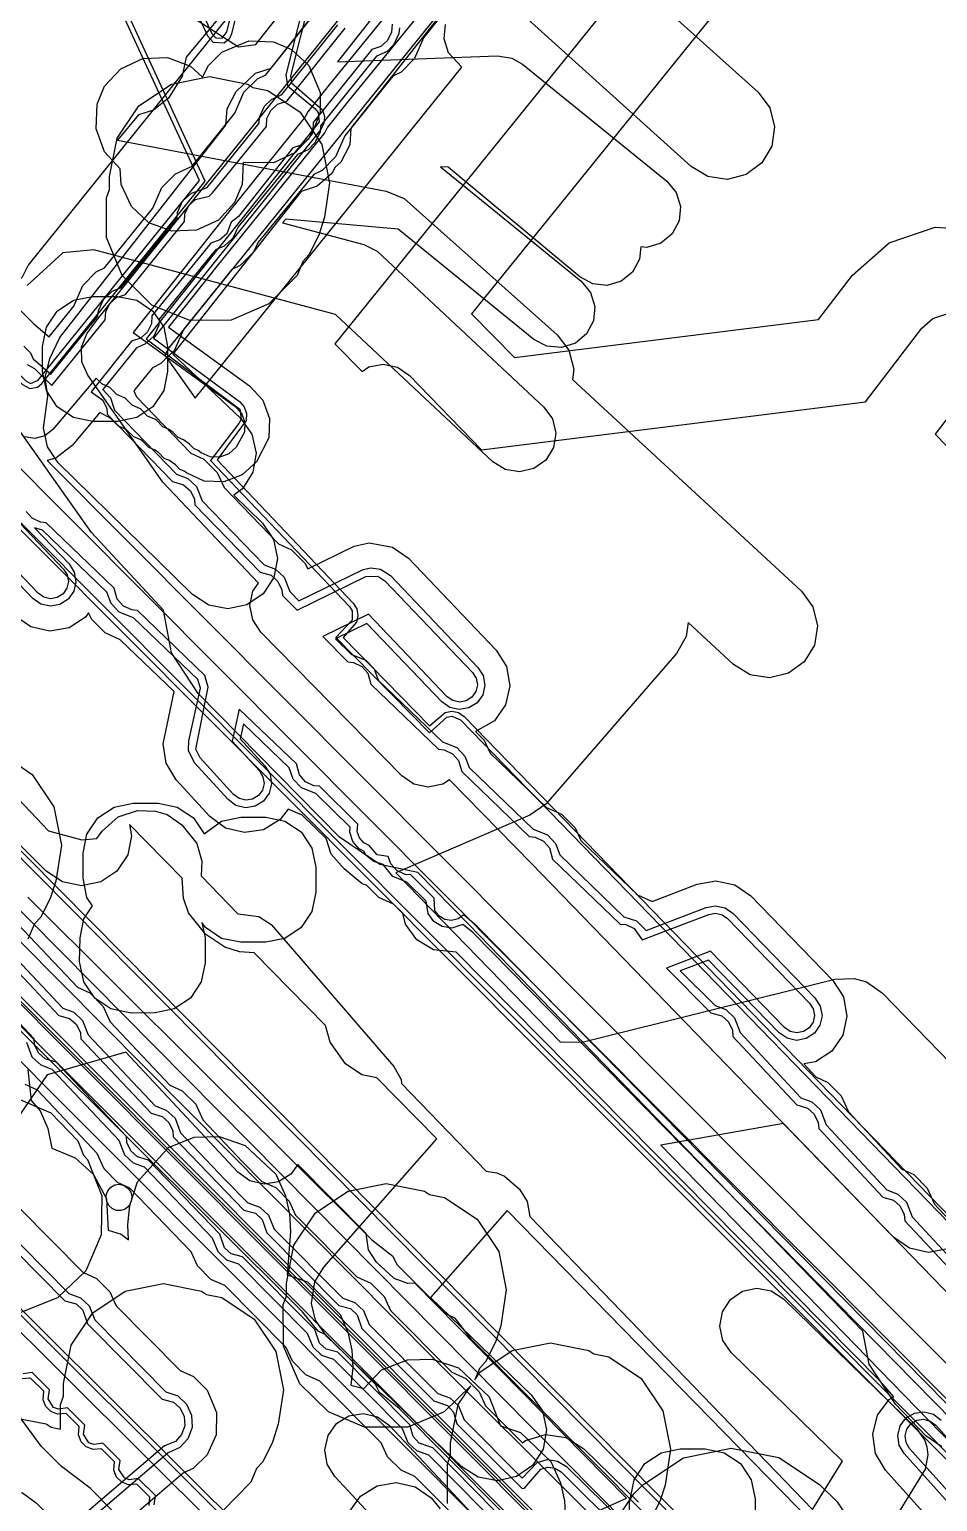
# Model space of a CAD drawing. Header units: metres. Extents: x -2677 to -840, y 169 to 1487.
# Drawn here: x -1893.8 to -1857.4, y 1337.7 to 1396.6 of the extents above; entities that cross this region are included whole.
import ezdxf

# ---------------------------------------------------------------- set-up
doc = ezdxf.new("R2010")
doc.units = ezdxf.units.M
for name, color, linetype in [('AI_GREENING_ALLOWED_ZONE', 4, 'Continuous'), ('AI_GREENING_EXCLUSIONS', 1, 'Continuous'), ('AI_GREENING_LAWN', 82, 'Continuous')]:
    doc.layers.add(name, color=color, linetype=linetype)

msp = doc.modelspace()

# ---------------------------------------------------------------- linework, layer by layer
at = {"layer": 'AI_GREENING_ALLOWED_ZONE'}
msp.add_lwpolyline([(-1890.689, 1349.743), (-1890.699, 1349.928), (-1890.64, 1350.104), (-1890.521, 1350.247), (-1890.359, 1350.336), (-1890.175, 1350.36), (-1889.994, 1350.315), (-1889.965, 1350.302), (-1889.817, 1350.198), (-1889.716, 1350.047), (-1889.675, 1349.871), (-1889.699, 1349.692), (-1889.714, 1349.646), (-1889.802, 1349.485), (-1889.943, 1349.367), (-1890.117, 1349.308), (-1890.3, 1349.315), (-1890.469, 1349.388), (-1890.599, 1349.517), (-1890.675, 1349.684), (-1890.689, 1349.743)], close=True, dxfattribs=at)
at = {"layer": 'AI_GREENING_EXCLUSIONS'}
for points in [[(-1865.885, 1464.717), (-1883.518, 1394.743), (-1883.449, 1394.305), (-1882.349, 1393.391), (-1882.223, 1393.242), (-1882.18, 1392.861), (-1889.099, 1384.178), (-1885.348, 1381.363), (-1885.297, 1380.974), (-1885.388, 1380.796), (-1886.526, 1379.321), (-1880.964, 1373.469), (-1880.861, 1373.307), (-1880.865, 1372.931), (-1881.506, 1372.234), (-1877.762, 1368.424), (-1877.066, 1369.053), (-1876.874, 1369.089), (-1876.522, 1368.939), (-1823.128, 1313.967)], [(-1865.691, 1464.668), (-1883.32, 1394.708), (-1883.283, 1394.42), (-1882.047, 1393.338), (-1881.965, 1393.077), (-1881.988, 1392.805), (-1882.115, 1392.562), (-1888.812, 1384.215), (-1885.363, 1381.672), (-1885.176, 1381.464), (-1885.085, 1381.2), (-1885.105, 1380.921), (-1886.264, 1379.336), (-1880.819, 1373.607), (-1880.675, 1373.38), (-1880.626, 1373.117), (-1880.68, 1372.854), (-1881.225, 1372.233), (-1877.759, 1368.707), (-1877.141, 1369.238), (-1876.872, 1369.289), (-1876.605, 1369.233), (-1876.379, 1369.079), (-1823.148, 1314.273)], [(-1899.018, 1423.138), (-1886.644, 1396.305), (-1886.644, 1396.305), (-1886.42, 1396.051), (-1885.979, 1396.026), (-1885.755, 1396.217), (-1885.679, 1396.395), (-1870.133, 1458.03)], [(-1898.837, 1423.222), (-1886.469, 1396.403), (-1886.319, 1396.227), (-1886.058, 1396.212), (-1885.869, 1396.459), (-1870.331, 1458.065)], [(-1892.952, 1434.435), (-1902.21, 1422.779), (-1902.508, 1422.527), (-1902.974, 1422.415), (-1903.113, 1422.136), (-1908.742, 1414.886), (-1909.306, 1414.307), (-1909.727, 1414.165), (-1909.804, 1413.702), (-1909.98, 1413.353), (-1917.377, 1403.961), (-1916.976, 1402.921), (-1916.477, 1401.921), (-1915.888, 1400.969), (-1915.211, 1400.076), (-1915.068, 1399.98), (-1911.657, 1396.556), (-1909.712, 1394.629), (-1827.238, 1311.821)], [(-1857.26, 1339.859), (-1857.897, 1340.299), (-1859.117, 1341.559), (-1860.163, 1343.166), (-1860.417, 1344.48), (-1876.19, 1360.751), (-1878.233, 1362.835), (-1879.752, 1363.151), (-1881.363, 1364.248), (-1887.015, 1369.998), (-1887.015, 1369.998), (-1888.084, 1371.627), (-1888.408, 1373.323), (-1891.296, 1376.44), (-1894.301, 1380.708), (-1895.092, 1382.492), (-1895.139, 1384.442), (-1894.437, 1386.262), (-1894.054, 1386.665), (-1893.82, 1387.112), (-1865.06, 1422.835)], [(-1912.744, 1401.062), (-1894.051, 1382.355), (-1893.758, 1382.2), (-1893.454, 1382.248), (-1893.275, 1382.397), (-1886.738, 1390.491), (-1901.031, 1421.418)], [(-1912.594, 1401.195), (-1893.917, 1382.504), (-1893.726, 1382.399), (-1893.424, 1382.531), (-1886.972, 1390.52), (-1901.212, 1421.334)], [(-1859.903, 1421.142), (-1881.783, 1394.339), (-1882.636, 1393.262), (-1882.736, 1393.059), (-1885.912, 1389.123), (-1889.625, 1384.432), (-1885.554, 1381.493), (-1885.288, 1381.207), (-1885.152, 1380.841), (-1885.166, 1380.451), (-1885.504, 1379.853), (-1885.789, 1379.588), (-1886.155, 1379.451), (-1886.545, 1379.466), (-1886.9, 1379.628), (-1887.027, 1379.719), (-1887.193, 1379.791), (-1887.365, 1379.964), (-1887.605, 1380.137), (-1887.819, 1380.231), (-1888.024, 1380.439), (-1888.177, 1380.55), (-1888.433, 1380.662), (-1888.676, 1380.91), (-1888.75, 1380.963), (-1889.046, 1381.093), (-1889.326, 1381.378), (-1889.66, 1381.525), (-1889.939, 1381.809), (-1890.273, 1381.956), (-1890.553, 1382.241), (-1890.874, 1382.379), (-1891.108, 1382.608), (-1892.835, 1380.556), (-1893.158, 1380.303), (-1893.557, 1380.201), (-1893.962, 1380.268)], [(-1859.128, 1420.509), (-1881.007, 1393.708), (-1881.844, 1392.655), (-1881.956, 1392.434), (-1886.31, 1387.035), (-1888.211, 1384.644), (-1884.968, 1382.304), (-1884.437, 1381.732), (-1884.165, 1381.001), (-1884.193, 1380.221), (-1884.693, 1379.268), (-1885.264, 1378.737), (-1885.996, 1378.464), (-1886.776, 1378.492), (-1887.485, 1378.817), (-1887.588, 1378.891), (-1887.752, 1378.962), (-1887.933, 1379.14), (-1888.174, 1379.314), (-1888.378, 1379.402), (-1888.594, 1379.617), (-1888.748, 1379.729), (-1888.992, 1379.833), (-1889.249, 1380.09), (-1889.321, 1380.142), (-1889.593, 1380.256), (-1889.9, 1380.559), (-1890.206, 1380.687), (-1890.514, 1380.99), (-1890.951, 1381.242), (-1892.07, 1379.912), (-1892.717, 1379.406), (-1893.07, 1379.315), (-1826.749, 1312.746)], [(-1856.802, 1345.779), (-1873.684, 1363.195), (-1876.965, 1366.54), (-1877.236, 1366.362), (-1877.811, 1366.253), (-1878.384, 1366.373), (-1878.867, 1366.702), (-1884.52, 1372.452), (-1884.84, 1372.941), (-1884.95, 1373.515), (-1884.832, 1374.087), (-1884.613, 1374.411), (-1888.435, 1378.455), (-1891.44, 1382.723), (-1891.677, 1383.258), (-1891.691, 1383.843), (-1891.48, 1384.389), (-1891.093, 1384.918), (-1862.334, 1420.641)], [(-1859.997, 1418.759), (-1888.19, 1383.819), (-1888.361, 1383.527), (-1887.143, 1381.804), (-1876.469, 1395.048), (-1877.001, 1395.624), (-1877.176, 1396.18), (-1877.125, 1396.762)], [(-1853.229, 1412.662), (-1858.638, 1412.338), (-1881.555, 1383.981), (-1880.464, 1382.882), (-1880.19, 1383.061), (-1879.615, 1383.17), (-1879.042, 1383.05), (-1878.558, 1382.72), (-1875.683, 1379.748), (-1860.314, 1381.667), (-1858.055, 1384.61), (-1857.615, 1384.997), (-1857.062, 1385.187)], [(-1856.886, 1408.937), (-1876.082, 1385.186), (-1874.362, 1383.44), (-1862.196, 1384.96), (-1860.836, 1386.734), (-1859.373, 1388.024), (-1857.527, 1388.655), (-1855.58, 1388.533)], [(-1874.036, 1401.299), (-1880.907, 1392.604), (-1880.958, 1391.947), (-1881.312, 1391.251), (-1881.544, 1391.052), (-1881.673, 1390.797), (-1882.265, 1390.288), (-1882.902, 1390.079), (-1888.041, 1383.575), (-1885.329, 1381.009), (-1884.877, 1380.373), (-1884.704, 1379.612), (-1884.834, 1378.843), (-1885.25, 1378.182), (-1885.6, 1377.933), (-1884.451, 1376.805), (-1884.012, 1376.16), (-1883.853, 1375.396), (-1883.998, 1374.629), (-1884.426, 1373.977), (-1885.071, 1373.537), (-1885.834, 1373.378), (-1886.601, 1373.523), (-1887.254, 1373.951), (-1892.619, 1379.22), (-1893.058, 1379.864), (-1893.217, 1380.628), (-1893.032, 1381.89), (-1893.142, 1382.634), (-1892.952, 1383.391), (-1892.553, 1384.235), (-1885.908, 1392.726), (-1885.908, 1392.726), (-1885.856, 1393.379), (-1885.501, 1394.074), (-1884.724, 1394.813), (-1884.1, 1395.015), (-1877.175, 1403.779)], [(-1892.078, 1401.425), (-1896.895, 1394.003), (-1896.878, 1393.412), (-1897.156, 1392.682), (-1897.692, 1392.115), (-1897.852, 1392.043), (-1898.999, 1390.216), (-1893.597, 1384.789), (-1892.99, 1384.267), (-1892.003, 1385.488), (-1891.641, 1386.32), (-1891.101, 1386.86), (-1890.765, 1387.021), (-1888.834, 1389.411), (-1888.472, 1390.243), (-1887.932, 1390.783), (-1887.262, 1391.084), (-1885.553, 1393.212), (-1885.19, 1394.05), (-1884.65, 1394.59), (-1884.319, 1394.749), (-1882.396, 1397.144)], [(-1827.457, 1309.624), (-1916.327, 1398.827)], [(-1827.315, 1309.765), (-1916.185, 1398.968)], [(-1890.443, 1399.124), (-1885.405, 1395.863), (-1884.709, 1395.952), (-1882.462, 1398.825)], [(-1876.08, 1398.654), (-1878, 1396.23), (-1878.363, 1395.392), (-1878.903, 1394.852), (-1879.234, 1394.693), (-1881.157, 1392.298), (-1881.52, 1391.46), (-1882.06, 1390.92), (-1882.391, 1390.761), (-1884.618, 1388.044), (-1884.802, 1387.653), (-1885.342, 1387.113), (-1885.678, 1386.952), (-1887.609, 1384.562), (-1887.971, 1383.73), (-1888.511, 1383.19), (-1888.847, 1383.029), (-1889.593, 1382.106), (-1889.492, 1381.865), (-1887.311, 1379.608), (-1886.796, 1379.373), (-1886.256, 1378.832), (-1885.987, 1378.239), (-1883.806, 1375.982), (-1883.291, 1375.747), (-1882.751, 1375.206), (-1882.637, 1374.983), (-1880.775, 1375.886), (-1880.177, 1376.017), (-1879.244, 1375.85), (-1878.606, 1375.402), (-1875.102, 1371.732), (-1874.683, 1371.073), (-1874.549, 1370.304), (-1874.719, 1369.543), (-1875.167, 1368.904), (-1875.921, 1368.469), (-1875.574, 1368.122), (-1875.34, 1367.613), (-1873.079, 1365.437), (-1872.48, 1365.166), (-1871.94, 1364.626), (-1871.706, 1364.116), (-1869.445, 1361.941), (-1868.856, 1361.677), (-1867.05, 1362.369), (-1866.303, 1362.502), (-1865.54, 1362.338), (-1864.898, 1361.894), (-1861.619, 1358.511), (-1861.196, 1357.856), (-1861.056, 1357.088), (-1861.22, 1356.325), (-1861.663, 1355.683), (-1862.319, 1355.26), (-1862.786, 1355.174), (-1862.301, 1354.654), (-1861.824, 1354.434), (-1861.284, 1353.894), (-1860.997, 1353.256), (-1858.861, 1350.966), (-1858.385, 1350.746), (-1857.845, 1350.206), (-1857.557, 1349.568), (-1855.421, 1347.278)], [(-1869.638, 1398.574), (-1864.613, 1394.046), (-1864.146, 1393.421), (-1863.954, 1392.664), (-1864.066, 1391.892), (-1864.466, 1391.221), (-1865.091, 1390.755), (-1865.847, 1390.563), (-1866.62, 1390.675), (-1867.29, 1391.074), (-1874.645, 1397.701)], [(-1885.325, 1398.083), (-1887.504, 1395.45), (-1887.661, 1394.692), (-1888.207, 1393.817), (-1888.812, 1393.324), (-1889.412, 1393.145), (-1890.248, 1392.136), (-1879.498, 1390.094), (-1878.775, 1389.801), (-1872.652, 1384.348), (-1872.183, 1383.724), (-1871.989, 1382.968), (-1872.047, 1382.561), (-1862.877, 1374.088), (-1862.418, 1373.457), (-1862.236, 1372.698), (-1862.358, 1371.927), (-1862.765, 1371.262), (-1863.396, 1370.803), (-1864.155, 1370.621), (-1864.926, 1370.743), (-1865.591, 1371.15), (-1867.417, 1372.837), (-1867.488, 1372.276), (-1867.874, 1371.598), (-1873.105, 1365.573), (-1873.747, 1365.13), (-1879.108, 1362.822), (-1872.528, 1356.059), (-1871.659, 1356.043), (-1861.547, 1358.561), (-1860.768, 1358.598), (-1860.27, 1358.456), (-1859.628, 1358.012), (-1854.179, 1352.39)], [(-1880.113, 1396.958), (-1881.439, 1395.264), (-1875.047, 1395.506), (-1874.469, 1395.414), (-1874.046, 1395.172), (-1868.271, 1390.491), (-1867.897, 1390.041), (-1867.723, 1389.482), (-1867.777, 1388.899), (-1868.05, 1388.382), (-1868.5, 1388.008), (-1869.059, 1387.834), (-1869.303, 1387.857), (-1869.355, 1387.367), (-1869.634, 1386.853), (-1870.089, 1386.485), (-1870.651, 1386.319), (-1871.233, 1386.38), (-1871.747, 1386.659), (-1877.015, 1391.045), (-1877.319, 1391.062), (-1871.694, 1386.489), (-1871.321, 1386.039), (-1871.148, 1385.479), (-1871.203, 1384.897), (-1871.476, 1384.379), (-1871.927, 1384.006), (-1872.486, 1383.833), (-1873.069, 1383.888), (-1873.587, 1384.161), (-1879.014, 1388.574), (-1883.509, 1388.965), (-1883.651, 1388.827), (-1880.386, 1387.95), (-1879.861, 1387.69), (-1873.182, 1381.451), (-1872.84, 1380.976), (-1872.707, 1380.406), (-1872.802, 1379.829), (-1873.111, 1379.331), (-1873.586, 1378.99), (-1874.156, 1378.857), (-1874.734, 1378.952), (-1875.231, 1379.261), (-1881.527, 1385.15), (-1891.194, 1387.749), (-1892.432, 1387.627), (-1893.866, 1386.322)], [(-1894.002, 1383.891), (-1893.732, 1383.621), (-1893.631, 1383.389), (-1892.914, 1382.769), (-1891.036, 1385.086), (-1891.017, 1385.32), (-1890.812, 1385.761), (-1890.462, 1386.085), (-1890.117, 1386.229), (-1887.867, 1389.009), (-1887.848, 1389.243), (-1887.643, 1389.684), (-1887.293, 1390.008), (-1886.663, 1390.232), (-1884.585, 1392.812), (-1884.566, 1393.05), (-1884.361, 1393.491), (-1884.091, 1393.761), (-1883.67, 1393.957), (-1881.428, 1396.744)], [(-1893.86, 1383.159), (-1893.571, 1382.997), (-1892.884, 1382.318), (-1890.742, 1384.948), (-1890.722, 1385.261), (-1890.563, 1385.593), (-1890.295, 1385.836), (-1889.925, 1385.961), (-1887.573, 1388.871), (-1887.554, 1389.184), (-1887.394, 1389.516), (-1887.126, 1389.759), (-1886.58, 1389.884), (-1886.451, 1390.018), (-1884.291, 1392.675), (-1884.272, 1392.991), (-1884.112, 1393.323), (-1883.844, 1393.566), (-1883.477, 1393.691), (-1881.134, 1396.607)], [(-1879.262, 1396.767), (-1879.281, 1396.451), (-1879.441, 1396.119), (-1879.709, 1395.876), (-1880.076, 1395.751), (-1882.419, 1392.835), (-1882.439, 1392.519), (-1882.598, 1392.187), (-1882.867, 1391.944), (-1883.234, 1391.819), (-1885.409, 1389.079), (-1885.701, 1388.845), (-1885.88, 1388.38), (-1886.148, 1388.137), (-1886.518, 1388.012), (-1888.87, 1385.102), (-1888.889, 1384.789), (-1889.049, 1384.457), (-1889.317, 1384.215), (-1889.687, 1384.089), (-1891.304, 1382.057), (-1890.839, 1381.732), (-1890.679, 1381.399), (-1890.66, 1381.172), (-1888.051, 1378.474), (-1887.602, 1378.348), (-1887.334, 1378.106), (-1887.174, 1377.773), (-1887.155, 1377.546), (-1884.546, 1374.848), (-1884.098, 1374.722), (-1883.829, 1374.48), (-1883.67, 1374.147), (-1883.65, 1373.92), (-1883.053, 1373.332), (-1880.305, 1374.674), (-1879.825, 1374.683), (-1879.546, 1374.504), (-1876.042, 1370.834), (-1875.895, 1370.604), (-1875.848, 1370.335), (-1875.908, 1370.068), (-1876.065, 1369.844), (-1876.295, 1369.698), (-1876.564, 1369.651), (-1876.831, 1369.71), (-1877.055, 1369.867), (-1880.205, 1373.167), (-1882.03, 1372.274), (-1881.037, 1371.26), (-1880.807, 1371.24), (-1880.475, 1371.081), (-1880.232, 1370.813), (-1880.107, 1370.366), (-1877.403, 1367.764), (-1877.173, 1367.744), (-1876.841, 1367.585), (-1876.598, 1367.316), (-1876.473, 1366.869), (-1873.768, 1364.267), (-1873.539, 1364.248), (-1873.207, 1364.088), (-1872.964, 1363.82), (-1872.839, 1363.373), (-1870.134, 1360.771), (-1869.905, 1360.751), (-1869.572, 1360.592), (-1869.251, 1360.134), (-1866.585, 1361.156), (-1866.316, 1361.202), (-1866.049, 1361.141), (-1865.832, 1360.989), (-1862.553, 1357.607), (-1862.405, 1357.377), (-1862.355, 1357.108), (-1862.413, 1356.841), (-1862.568, 1356.617), (-1862.798, 1356.469), (-1863.066, 1356.419), (-1863.333, 1356.477), (-1863.558, 1356.632), (-1866.515, 1359.683), (-1868.273, 1359.009), (-1866.503, 1357.223), (-1866.07, 1357.098), (-1865.802, 1356.855), (-1865.642, 1356.523), (-1865.623, 1356.279), (-1863.063, 1353.535), (-1862.631, 1353.41), (-1862.362, 1353.167), (-1862.203, 1352.835), (-1862.183, 1352.591), (-1859.624, 1349.847), (-1859.191, 1349.722), (-1858.922, 1349.479), (-1858.763, 1349.147), (-1858.743, 1348.903), (-1856.184, 1346.159)], [(-1878.968, 1396.63), (-1878.987, 1396.392), (-1879.192, 1395.951), (-1879.462, 1395.681), (-1879.883, 1395.485), (-1882.125, 1392.698), (-1882.145, 1392.46), (-1882.349, 1392.019), (-1882.619, 1391.749), (-1883.041, 1391.552), (-1885.425, 1388.662), (-1885.631, 1388.212), (-1885.981, 1387.889), (-1886.326, 1387.744), (-1888.576, 1384.965), (-1888.595, 1384.73), (-1888.8, 1384.289), (-1889.15, 1383.966), (-1889.495, 1383.821), (-1890.842, 1382.152), (-1890.536, 1381.82), (-1890.365, 1381.326), (-1887.89, 1378.767), (-1887.435, 1378.597), (-1887.085, 1378.273), (-1886.861, 1377.7), (-1884.385, 1375.141), (-1883.93, 1374.971), (-1883.58, 1374.647), (-1883.356, 1374.074), (-1882.988, 1373.697), (-1880.413, 1374.953), (-1880.115, 1375.019), (-1879.728, 1374.967), (-1879.329, 1374.711), (-1875.825, 1371.041), (-1875.616, 1370.712), (-1875.548, 1370.328), (-1875.633, 1369.947), (-1875.858, 1369.627), (-1876.187, 1369.418), (-1876.571, 1369.351), (-1876.952, 1369.436), (-1877.272, 1369.66), (-1880.27, 1372.801), (-1881.527, 1372.186), (-1880.883, 1371.554), (-1880.307, 1371.33), (-1879.984, 1370.98), (-1879.814, 1370.528), (-1877.249, 1368.058), (-1876.673, 1367.834), (-1876.349, 1367.484), (-1876.18, 1367.031), (-1873.615, 1364.561), (-1873.039, 1364.337), (-1872.715, 1363.988), (-1872.546, 1363.535), (-1869.98, 1361.065), (-1869.484, 1360.894), (-1869.097, 1360.514), (-1866.692, 1361.436), (-1866.319, 1361.502), (-1865.937, 1361.42), (-1865.616, 1361.198), (-1862.337, 1357.815), (-1862.126, 1357.488), (-1862.055, 1357.104), (-1862.137, 1356.722), (-1862.359, 1356.401), (-1862.687, 1356.19), (-1863.071, 1356.119), (-1863.452, 1356.202), (-1863.773, 1356.423), (-1866.593, 1359.332), (-1867.725, 1358.898), (-1866.336, 1357.512), (-1865.902, 1357.346), (-1865.553, 1357.023), (-1865.329, 1356.43), (-1862.896, 1353.824), (-1862.463, 1353.658), (-1862.113, 1353.335), (-1861.889, 1352.742), (-1859.457, 1350.136), (-1859.023, 1349.971), (-1858.674, 1349.647), (-1858.449, 1349.054), (-1856.017, 1346.448)], [(-1861.037, 1327.868), (-1921.513, 1388.942), (-1921.513, 1388.942), (-1922.995, 1390.292), (-1923.352, 1390.536), (-1924.36, 1390.972), (-1925.412, 1391.285)], [(-1920.465, 1390.016), (-1859.937, 1328.889)], [(-1920.323, 1390.156), (-1859.795, 1329.03)], [(-1924.784, 1389.303), (-1923.838, 1389.297), (-1923.471, 1389.224), (-1923.467, 1389.222), (-1923.461, 1389.221), (-1923.377, 1389.164), (-1923.156, 1389.022), (-1920.585, 1386.579), (-1910.809, 1376.692), (-1902.458, 1368.429), (-1877.573, 1343.373), (-1865.905, 1331.738)], [(-1862.56, 1325.054), (-1902.306, 1364.876), (-1904.006, 1354.262), (-1904.142, 1353.896), (-1904.407, 1353.61), (-1904.762, 1353.447), (-1904.958, 1353.44), (-1905.67, 1352.793), (-1906.263, 1352.125), (-1917.886, 1340.523), (-1918.211, 1340.306), (-1918.594, 1340.23), (-1918.976, 1340.307), (-1919.301, 1340.524), (-1919.517, 1340.848), (-1919.593, 1341.231), (-1919.516, 1341.614), (-1919.299, 1341.938), (-1908.227, 1352.991), (-1908.229, 1353.06), (-1905.795, 1368.372), (-1924.709, 1387.323)], [(-1863.816, 1324.897), (-1901.628, 1362.782), (-1903.019, 1354.103), (-1903.29, 1353.372), (-1903.821, 1352.8), (-1904.53, 1352.474), (-1904.535, 1352.474), (-1904.98, 1352.069), (-1905.557, 1351.417), (-1917.18, 1339.815), (-1917.829, 1339.382), (-1918.595, 1339.23), (-1919.36, 1339.383), (-1920.008, 1339.817), (-1920.441, 1340.467), (-1920.593, 1341.232), (-1920.44, 1341.997), (-1920.006, 1342.646), (-1909.188, 1353.399), (-1906.863, 1368.026), (-1925.049, 1386.247)], [(-1855.67, 1382.79), (-1857.527, 1380.37), (-1826.264, 1348.234)], [(-1895.415, 1378.117), (-1892.408, 1374.971), (-1892.262, 1374.741), (-1892.214, 1374.472), (-1892.274, 1374.205), (-1892.43, 1373.982), (-1892.661, 1373.835), (-1892.93, 1373.788), (-1893.197, 1373.847), (-1893.42, 1374.004), (-1896.897, 1377.641)], [(-1853.744, 1337.764), (-1876.049, 1360.444), (-1876.425, 1360.754), (-1876.874, 1360.612), (-1877.259, 1360.672), (-1877.592, 1360.876), (-1877.822, 1361.191), (-1877.895, 1361.691), (-1878.665, 1362.442), (-1879.235, 1362.667), (-1879.618, 1363.158), (-1879.997, 1363.268), (-1880.3, 1363.514), (-1880.395, 1363.689), (-1880.573, 1363.777), (-1880.829, 1364.071), (-1880.954, 1364.441), (-1880.94, 1364.649), (-1882.319, 1365.992), (-1882.89, 1366.217), (-1883.213, 1366.566), (-1883.384, 1367.025), (-1885.201, 1368.784), (-1885.336, 1368.18), (-1884.348, 1367.1), (-1884.146, 1366.766), (-1884.087, 1366.381), (-1884.18, 1366.002), (-1884.41, 1365.687), (-1884.744, 1365.485), (-1885.13, 1365.426), (-1885.509, 1365.519), (-1885.823, 1365.75), (-1887.163, 1367.214), (-1887.41, 1367.716), (-1887.401, 1368.106), (-1886.933, 1370.212), (-1887.037, 1370.548), (-1889.606, 1373.021), (-1890.183, 1373.245), (-1890.506, 1373.595), (-1890.676, 1374.047), (-1893.258, 1376.53), (-1893.574, 1376.625), (-1892.191, 1375.179), (-1891.982, 1374.849), (-1891.914, 1374.465), (-1891.999, 1374.084), (-1892.223, 1373.765), (-1892.552, 1373.555), (-1892.937, 1373.488), (-1893.318, 1373.573), (-1893.637, 1373.797), (-1897.114, 1377.434)], [(-1853.017, 1337.466), (-1875.836, 1360.654), (-1876.391, 1361.146), (-1876.621, 1360.976), (-1876.886, 1360.911), (-1877.156, 1360.954), (-1877.389, 1361.096), (-1877.55, 1361.317), (-1877.579, 1361.803), (-1878.51, 1362.736), (-1878.735, 1362.756), (-1879.067, 1362.915), (-1879.31, 1363.184), (-1879.423, 1363.474), (-1879.857, 1363.534), (-1880.18, 1363.911), (-1880.39, 1364.015), (-1880.569, 1364.221), (-1880.656, 1364.48), (-1880.631, 1364.767), (-1882.165, 1366.286), (-1882.39, 1366.306), (-1882.722, 1366.465), (-1882.965, 1366.734), (-1883.09, 1367.185), (-1885.378, 1369.37), (-1885.663, 1368.093), (-1884.569, 1366.898), (-1884.428, 1366.664), (-1884.386, 1366.394), (-1884.451, 1366.129), (-1884.613, 1365.909), (-1884.847, 1365.767), (-1885.117, 1365.726), (-1885.382, 1365.791), (-1885.602, 1365.953), (-1886.941, 1367.417), (-1887.114, 1367.768), (-1886.617, 1370.247), (-1886.758, 1370.717), (-1889.453, 1373.315), (-1889.683, 1373.335), (-1890.015, 1373.494), (-1890.257, 1373.763), (-1890.383, 1374.209), (-1893.104, 1376.824), (-1893.334, 1376.844), (-1893.666, 1377.003), (-1893.909, 1377.272)], [(-1856.3, 1335.34), (-1859.516, 1338.924), (-1859.913, 1339.596), (-1860.023, 1340.368), (-1859.83, 1341.124), (-1859.361, 1341.748), (-1859.182, 1341.854), (-1859.732, 1342.483), (-1876.697, 1359.645), (-1877.604, 1359.733), (-1878.27, 1360.14), (-1878.73, 1360.771), (-1878.836, 1361.212), (-1879.206, 1361.571), (-1879.794, 1361.837), (-1880.288, 1362.332), (-1880.463, 1362.384), (-1881.183, 1362.985), (-1881.697, 1363.573), (-1881.905, 1364.193), (-1882.861, 1365.121), (-1883.425, 1365.372), (-1883.735, 1364.95), (-1884.403, 1364.545), (-1885.174, 1364.427), (-1885.932, 1364.613), (-1886.561, 1365.075), (-1887.901, 1366.539), (-1888.305, 1367.207), (-1888.423, 1367.978), (-1887.988, 1370.075), (-1890.141, 1372.145), (-1890.742, 1372.416), (-1891.282, 1372.956), (-1891.411, 1373.215), (-1891.532, 1373.042), (-1892.191, 1372.623), (-1892.959, 1372.488), (-1893.721, 1372.658), (-1894.36, 1373.106)], [(-1897.382, 1369.106), (-1893.015, 1364.501), (-1891.677, 1364.134), (-1891.073, 1364.198), (-1890.866, 1364.49), (-1890.223, 1365.054), (-1889.451, 1365.309), (-1888.725, 1365.29), (-1888.267, 1365.154), (-1887.678, 1364.742), (-1887.071, 1363.993), (-1886.881, 1363.293), (-1886.9, 1362.698), (-1885.44, 1361.186), (-1884.592, 1361.075), (-1884.104, 1360.753), (-1879.189, 1355.066), (-1878.901, 1354.557), (-1878.88, 1354.389), (-1875.5, 1350.887), (-1875.068, 1350.82), (-1874.768, 1350.684), (-1874.166, 1350.169), (-1873.849, 1349.676), (-1873.751, 1349.075), (-1862.436, 1337.352), (-1861.232, 1339.285), (-1865.694, 1343.627), (-1866.026, 1344.109), (-1866.148, 1344.681), (-1866.042, 1345.257), (-1865.723, 1345.748), (-1865.241, 1346.08), (-1864.669, 1346.202), (-1864.093, 1346.095), (-1863.602, 1345.777), (-1858.274, 1340.593), (-1857.942, 1340.111), (-1857.859, 1339.857), (-1857.82, 1339.538), (-1857.926, 1338.963), (-1860.087, 1335.449)], [(-1861.341, 1335.691), (-1874.661, 1349.316), (-1877.728, 1345.833), (-1873.692, 1341.941), (-1873.247, 1341.3), (-1873.081, 1340.538), (-1873.219, 1339.77), (-1873.641, 1339.113), (-1874.282, 1338.668), (-1875.044, 1338.502), (-1875.812, 1338.64), (-1876.469, 1339.062), (-1881.88, 1344.281), (-1882.325, 1344.922), (-1882.488, 1345.593), (-1882.353, 1346.452), (-1881.993, 1347.042), (-1877.469, 1352.18), (-1879.866, 1354.618), (-1880.475, 1354.745), (-1881.12, 1355.184), (-1881.733, 1356.045), (-1881.924, 1356.711), (-1884.784, 1359.62), (-1885.365, 1359.663), (-1885.959, 1359.84), (-1886.713, 1360.354), (-1887.408, 1361.217), (-1887.615, 1361.801), (-1887.659, 1362.61), (-1889.776, 1364.749), (-1889.688, 1364.305), (-1889.84, 1363.539), (-1890.274, 1362.891), (-1890.923, 1362.457), (-1891.688, 1362.305), (-1892.453, 1362.457), (-1893.102, 1362.891), (-1898.712, 1368.502)], [(-1894.963, 1367.628), (-1893.666, 1366.76), (-1892.798, 1365.463), (-1892.494, 1363.932), (-1892.715, 1362.491), (-1892.927, 1361.836), (-1893.32, 1361.046), (-1893.569, 1360.779), (-1893.841, 1360.166)], [(-1861.834, 1325.459), (-1902.838, 1366.613), (-1904.623, 1355.471), (-1904.397, 1355.35), (-1882.287, 1333.322)], [(-1861.983, 1325.325), (-1902.706, 1366.169), (-1904.401, 1355.589), (-1882.146, 1333.464)], [(-1893.842, 1361.852), (-1880.065, 1348.139), (-1879.23, 1347.482), (-1879.069, 1347.155), (-1877.094, 1345.175), (-1876.769, 1345.014), (-1876.124, 1344.196), (-1861.93, 1329.918)], [(-1893.842, 1361.852), (-1880.065, 1348.139), (-1879.23, 1347.482), (-1879.069, 1347.155), (-1877.094, 1345.175), (-1876.769, 1345.014), (-1876.124, 1344.196), (-1861.93, 1329.918)], [(-1894.237, 1360.772), (-1891.849, 1358.244), (-1891.359, 1358.018), (-1890.818, 1357.478), (-1890.538, 1356.856), (-1888.149, 1354.328), (-1887.659, 1354.102), (-1887.119, 1353.562), (-1886.838, 1352.94), (-1885.243, 1351.252), (-1884.469, 1350.475), (-1883.92, 1350.225), (-1883.38, 1349.685), (-1883.126, 1349.127), (-1880.667, 1346.659), (-1880.117, 1346.409), (-1879.577, 1345.869), (-1879.324, 1345.311), (-1876.864, 1342.843), (-1876.315, 1342.593), (-1875.774, 1342.053), (-1875.521, 1341.496), (-1874.045, 1340.015), (-1873.925, 1340.116), (-1873.121, 1340.346), (-1872.293, 1340.228), (-1871.586, 1339.781), (-1869.4, 1337.642)], [(-1895.417, 1360.097), (-1892.603, 1357.119), (-1892.165, 1356.994), (-1891.896, 1356.751), (-1891.737, 1356.419), (-1891.717, 1356.181), (-1888.904, 1353.203), (-1888.465, 1353.078), (-1888.197, 1352.835), (-1888.038, 1352.503), (-1888.018, 1352.265), (-1885.189, 1349.326), (-1884.726, 1349.201), (-1884.458, 1348.958), (-1884.279, 1348.412), (-1881.386, 1345.51), (-1880.923, 1345.385), (-1880.655, 1345.142), (-1880.476, 1344.597), (-1877.584, 1341.694), (-1877.041, 1341.515), (-1876.799, 1341.247), (-1876.673, 1340.781), (-1874.056, 1338.184), (-1873.963, 1338.203), (-1873.314, 1338.969), (-1873.033, 1339.049), (-1872.743, 1339.008), (-1872.496, 1338.851), (-1870.101, 1336.48)], [(-1895.123, 1360.249), (-1892.438, 1357.41), (-1891.997, 1357.243), (-1891.648, 1356.919), (-1891.423, 1356.333), (-1888.739, 1353.494), (-1888.298, 1353.327), (-1887.948, 1353.003), (-1887.724, 1352.417), (-1885.961, 1350.555), (-1885.031, 1349.62), (-1884.558, 1349.449), (-1884.209, 1349.126), (-1883.985, 1348.569), (-1881.229, 1345.804), (-1880.756, 1345.633), (-1880.406, 1345.31), (-1880.182, 1344.754), (-1877.426, 1341.988), (-1876.953, 1341.818), (-1876.603, 1341.494), (-1876.379, 1340.938), (-1874.053, 1338.606), (-1873.455, 1339.234), (-1873.053, 1339.349), (-1872.639, 1339.289), (-1872.286, 1339.066), (-1869.946, 1336.774)], [(-1864.791, 1327.123), (-1878.974, 1341.388), (-1879.77, 1342.027), (-1879.926, 1342.347), (-1880.912, 1343.338), (-1881.911, 1344.332), (-1882.22, 1344.484), (-1882.846, 1345.263), (-1896.914, 1359.266)], [(-1864.791, 1327.123), (-1878.974, 1341.388), (-1879.77, 1342.027), (-1879.926, 1342.347), (-1880.912, 1343.338), (-1881.911, 1344.332), (-1882.22, 1344.484), (-1882.846, 1345.263), (-1896.914, 1359.266)], [(-1874.315, 1336.456), (-1877.635, 1339.822), (-1878.177, 1340.001), (-1878.42, 1340.269), (-1878.546, 1340.735), (-1881.438, 1343.638), (-1881.901, 1343.763), (-1882.169, 1344.006), (-1882.348, 1344.551), (-1885.241, 1347.454), (-1885.703, 1347.579), (-1885.972, 1347.822), (-1886.151, 1348.367), (-1889.004, 1351.331), (-1889.443, 1351.456), (-1889.711, 1351.699), (-1889.871, 1352.031), (-1889.89, 1352.269), (-1892.704, 1355.247), (-1893.142, 1355.373), (-1893.411, 1355.615), (-1893.57, 1355.947), (-1893.59, 1356.185), (-1896.403, 1359.163)], [(-1874.563, 1336.26), (-1877.793, 1339.528), (-1878.266, 1339.699), (-1878.615, 1340.022), (-1878.84, 1340.578), (-1881.596, 1343.344), (-1882.068, 1343.514), (-1882.418, 1343.838), (-1882.642, 1344.394), (-1885.398, 1347.16), (-1885.871, 1347.33), (-1886.221, 1347.654), (-1886.445, 1348.21), (-1889.169, 1351.04), (-1889.61, 1351.208), (-1889.96, 1351.531), (-1890.184, 1352.117), (-1892.869, 1354.957), (-1893.31, 1355.124), (-1893.659, 1355.447), (-1893.884, 1356.033)], [(-1872.716, 1336.523), (-1869.877, 1337.804), (-1878.345, 1346.399), (-1878.634, 1346.388), (-1879.183, 1346.591), (-1879.888, 1347.244), (-1880.21, 1347.733), (-1880.303, 1348.387), (-1883.032, 1351.157), (-1883.309, 1350.771), (-1883.806, 1350.462), (-1884.384, 1350.367), (-1884.954, 1350.5), (-1885.429, 1350.841), (-1889.92, 1355.64), (-1893.069, 1354.733), (-1899.585, 1345.275)], [(-1893.842, 1354.937), (-1893.709, 1353.716), (-1893.341, 1353.302), (-1893.041, 1352.592), (-1892.88, 1351.809), (-1891.95, 1351.42), (-1891.209, 1350.756), (-1890.689, 1349.779), (-1890.619, 1348.526), (-1890.098, 1348.362), (-1889.809, 1348.132), (-1889.837, 1348.741), (-1889.757, 1349.516), (-1889.446, 1350.463), (-1888.208, 1351.836), (-1887.178, 1352.243), (-1886.184, 1352.27), (-1885.134, 1351.918), (-1883.91, 1350.759), (-1883.524, 1349.903), (-1883.369, 1349.184), (-1883.33, 1348.467), (-1883.465, 1346.742), (-1882.642, 1346.462), (-1881.332, 1345.157), (-1881.032, 1344.447), (-1880.877, 1343.728), (-1880.838, 1343.011), (-1880.907, 1342.318), (-1880.385, 1342.19), (-1879.68, 1342.933), (-1878.65, 1343.34), (-1877.656, 1343.367), (-1876.606, 1343.015), (-1875.382, 1341.856), (-1874.919, 1340.696), (-1874.125, 1340.425), (-1872.901, 1339.266), (-1872.515, 1338.41), (-1872.36, 1337.691), (-1872.321, 1336.974)], [(-1875.122, 1335.431), (-1878.355, 1338.673), (-1878.904, 1338.923), (-1879.444, 1339.463), (-1879.698, 1340.02), (-1882.158, 1342.489), (-1882.707, 1342.739), (-1883.247, 1343.279), (-1883.501, 1343.836), (-1885.96, 1346.305), (-1886.51, 1346.555), (-1887.05, 1347.095), (-1887.303, 1347.652), (-1889.759, 1350.207), (-1890.249, 1350.432), (-1890.789, 1350.972), (-1891.07, 1351.594), (-1893.458, 1354.123), (-1893.948, 1354.348)], [(-1857.024, 1347.776), (-1857.792, 1347.636), (-1858.555, 1347.8), (-1859.196, 1348.244), (-1863.601, 1352.789), (-1868.504, 1351.924), (-1856.823, 1339.918)], [(-1877.043, 1337.586), (-1877.043, 1339.17), (-1876.919, 1339.506), (-1876.919, 1340.019), (-1876.615, 1341.55), (-1876.113, 1342.301), (-1877.181, 1341.253), (-1878.626, 1340.649), (-1880.364, 1340.649), (-1881.809, 1341.253), (-1882.953, 1342.376), (-1883.6, 1343.885), (-1883.616, 1345.546), (-1883.492, 1345.882), (-1883.492, 1346.395), (-1883.188, 1347.926), (-1882.32, 1349.223), (-1881.023, 1350.091), (-1879.492, 1350.395), (-1877.961, 1350.091), (-1877.762, 1349.957), (-1877.159, 1349.838), (-1875.862, 1348.97), (-1874.994, 1347.673), (-1874.69, 1346.142), (-1874.911, 1344.701), (-1875.123, 1344.046), (-1875.516, 1343.256), (-1875.765, 1342.989), (-1875.951, 1342.542), (-1875.747, 1342.847), (-1874.45, 1343.715), (-1872.919, 1344.019), (-1871.388, 1343.715), (-1871.189, 1343.581), (-1870.586, 1343.462), (-1869.289, 1342.594), (-1868.421, 1341.297), (-1868.117, 1339.766), (-1868.338, 1338.325), (-1868.55, 1337.67), (-1868.943, 1336.88)], [(-1894.161, 1349.39), (-1891.638, 1346.844), (-1891.095, 1346.597), (-1890.555, 1346.056), (-1890.298, 1345.493), (-1887.744, 1342.916), (-1887.202, 1342.668), (-1886.661, 1342.128), (-1886.286, 1341.229), (-1886.306, 1340.34), (-1886.661, 1339.538), (-1887.202, 1338.998), (-1887.617, 1338.804), (-1890.516, 1336.326)], [(-1895.334, 1348.702), (-1892.361, 1345.698), (-1891.901, 1345.572), (-1891.633, 1345.33), (-1891.454, 1344.782), (-1888.468, 1341.769), (-1888.008, 1341.644), (-1887.739, 1341.401), (-1887.58, 1341.069), (-1887.56, 1340.695), (-1887.686, 1340.344), (-1887.928, 1340.076), (-1888.373, 1339.897), (-1891.598, 1337.138)], [(-1895.04, 1348.856), (-1892.203, 1345.992), (-1891.733, 1345.821), (-1891.384, 1345.497), (-1891.159, 1344.938), (-1888.31, 1342.063), (-1887.84, 1341.893), (-1887.49, 1341.569), (-1887.286, 1341.128), (-1887.266, 1340.635), (-1887.437, 1340.177), (-1887.761, 1339.827), (-1888.218, 1339.619), (-1891.319, 1336.957)], [(-1894.632, 1341.075), (-1893.101, 1340.771), (-1892.902, 1340.637), (-1892.537, 1340.565), (-1892.537, 1341.544), (-1892.413, 1341.88), (-1892.413, 1342.393), (-1892.109, 1343.924), (-1891.241, 1345.221), (-1889.944, 1346.089), (-1888.413, 1346.393), (-1886.882, 1346.089), (-1886.683, 1345.955), (-1886.08, 1345.836), (-1884.783, 1344.968), (-1883.915, 1343.671), (-1883.611, 1342.14), (-1883.818, 1340.769), (-1884.044, 1340.044), (-1884.437, 1339.254), (-1884.686, 1338.987), (-1884.915, 1338.438), (-1886.038, 1337.294)], [(-1888.78, 1337.54), (-1888.728, 1337.904), (-1889.417, 1338.59), (-1889.78, 1338.537), (-1889.974, 1338.611), (-1890.196, 1338.952), (-1890.144, 1339.315), (-1890.834, 1340.002), (-1891.197, 1339.948), (-1891.391, 1340.022), (-1891.613, 1340.363), (-1891.561, 1340.727), (-1892.25, 1341.413), (-1892.614, 1341.36), (-1892.808, 1341.434), (-1893.03, 1341.775), (-1892.978, 1342.138), (-1893.667, 1342.825), (-1894.031, 1342.771)], [(-1888.977, 1337.508), (-1888.951, 1337.843), (-1889.476, 1338.367), (-1889.811, 1338.339), (-1890.083, 1338.443), (-1890.289, 1338.648), (-1890.394, 1338.92), (-1890.367, 1339.255), (-1890.893, 1339.778), (-1891.228, 1339.751), (-1891.5, 1339.855), (-1891.706, 1340.06), (-1891.811, 1340.332), (-1891.784, 1340.667), (-1892.31, 1341.19), (-1892.645, 1341.162), (-1892.917, 1341.266), (-1893.123, 1341.472), (-1893.228, 1341.743), (-1893.201, 1342.078), (-1893.727, 1342.602), (-1894.061, 1342.574)], [(-1889.605, 1336.443), (-1891.348, 1338.204), (-1892.488, 1339.068), (-1893.299, 1339.879), (-1894.175, 1341.066)], [(-1879.6, 1336.575), (-1881.555, 1338.664), (-1881.863, 1339.162), (-1881.958, 1339.739), (-1881.825, 1340.309), (-1881.484, 1340.784), (-1880.986, 1341.093), (-1880.409, 1341.188), (-1879.839, 1341.055), (-1879.364, 1340.713), (-1875.464, 1336.544)], [(-1855.595, 1336.05), (-1858.771, 1339.591), (-1858.97, 1339.927), (-1859.025, 1340.313), (-1858.928, 1340.691), (-1858.694, 1341.003), (-1858.358, 1341.202), (-1857.972, 1341.257), (-1857.594, 1341.16), (-1857.282, 1340.926)], [(-1855.384, 1336.263), (-1858.548, 1339.791), (-1858.687, 1340.027), (-1858.725, 1340.297), (-1858.658, 1340.561), (-1858.494, 1340.78), (-1858.259, 1340.919), (-1857.988, 1340.958), (-1857.724, 1340.89), (-1857.505, 1340.726), (-1854.579, 1337.461)], [(-1880.975, 1337.247), (-1880.524, 1337.884), (-1879.864, 1338.3), (-1879.095, 1338.432), (-1878.334, 1338.26), (-1877.697, 1337.81), (-1877.34, 1337.376)]]:
    msp.add_lwpolyline(points, dxfattribs=at)
for points in [[(-1887.334, 1395.096), (-1886.844, 1394.657), (-1886.612, 1395.115), (-1886.072, 1395.655), (-1884.996, 1396.103), (-1884.01, 1396.064), (-1883.287, 1395.762), (-1882.588, 1395.115), (-1882.14, 1394.039), (-1882.14, 1393.247), (-1882.481, 1392.33), (-1883.128, 1391.631), (-1884.01, 1391.222), (-1885.22, 1391.234), (-1885.259, 1390.356), (-1885.561, 1389.633), (-1886.208, 1388.934), (-1887.09, 1388.525), (-1888.076, 1388.486), (-1888.993, 1388.827), (-1889.692, 1389.474), (-1890.101, 1390.356), (-1890.14, 1390.987), (-1890.766, 1391.664), (-1891.107, 1392.581), (-1891.068, 1393.567), (-1890.766, 1394.29), (-1890.119, 1394.989), (-1889.237, 1395.398), (-1888.251, 1395.437), (-1887.334, 1395.096)], [(-1884.834, 1394.238), (-1884.231, 1394.119), (-1882.934, 1393.251), (-1882.066, 1391.954), (-1881.762, 1390.423), (-1881.969, 1389.052), (-1882.195, 1388.327), (-1882.588, 1387.537), (-1882.837, 1387.27), (-1883.066, 1386.721), (-1884.189, 1385.577), (-1885.698, 1384.93), (-1887.359, 1384.914), (-1888.881, 1385.534), (-1890.068, 1386.721), (-1890.688, 1388.243), (-1890.688, 1389.827), (-1890.564, 1390.163), (-1890.564, 1390.676), (-1890.26, 1392.207), (-1889.392, 1393.504), (-1888.095, 1394.372), (-1886.564, 1394.676), (-1885.033, 1394.372), (-1884.834, 1394.238)], [(-1889.48, 1381.031), (-1890.245, 1380.879), (-1891.245, 1380.879), (-1892.01, 1381.031), (-1892.659, 1381.465), (-1893.093, 1382.114), (-1893.245, 1382.879), (-1893.245, 1383.879), (-1893.093, 1384.644), (-1892.659, 1385.293), (-1892.01, 1385.727), (-1891.245, 1385.879), (-1890.245, 1385.879), (-1889.48, 1385.727), (-1888.831, 1385.293), (-1888.397, 1384.644), (-1888.245, 1383.879), (-1888.245, 1382.879), (-1888.397, 1382.114), (-1888.831, 1381.465), (-1889.48, 1381.031)], [(-1889.625, 1365.602), (-1888.625, 1365.602), (-1887.86, 1365.45), (-1887.211, 1365.016), (-1886.784, 1364.377), (-1886.082, 1364.889), (-1885.317, 1365.041), (-1884.317, 1365.041), (-1883.552, 1364.889), (-1882.903, 1364.455), (-1882.469, 1363.806), (-1882.317, 1363.041), (-1882.317, 1362.041), (-1882.469, 1361.276), (-1882.903, 1360.627), (-1883.552, 1360.193), (-1884.317, 1360.041), (-1885.317, 1360.041), (-1886.082, 1360.193), (-1886.731, 1360.627), (-1886.871, 1360.835), (-1886.748, 1360.221), (-1886.748, 1359.221), (-1886.901, 1358.456), (-1887.334, 1357.807), (-1887.983, 1357.373), (-1888.748, 1357.221), (-1889.706, 1357.207), (-1890.514, 1357.373), (-1891.163, 1357.807), (-1891.596, 1358.456), (-1891.77, 1359.271), (-1891.748, 1360.221), (-1891.596, 1360.986), (-1891.25, 1361.504), (-1891.473, 1361.837), (-1891.625, 1362.602), (-1891.625, 1363.602), (-1891.473, 1364.367), (-1891.039, 1365.016), (-1890.39, 1365.45), (-1889.625, 1365.602)], [(-1891.837, 1352.092), (-1891.611, 1351.521), (-1891.445, 1351.348), (-1890.873, 1349.896), (-1890.9, 1348.336), (-1891.522, 1346.904), (-1892.645, 1345.82), (-1894.097, 1345.248), (-1894.709, 1345.137), (-1895.554, 1344.784), (-1897.215, 1344.768), (-1898.737, 1345.388), (-1899.881, 1346.511), (-1900.544, 1348.097), (-1900.528, 1349.758), (-1899.881, 1351.267), (-1898.801, 1352.347), (-1898.489, 1352.494), (-1897.898, 1353.065), (-1895.913, 1353.864), (-1894.352, 1353.837), (-1892.921, 1353.215), (-1891.837, 1352.092)], [(-1870.65, 1332.522), (-1871.036, 1334.434), (-1870.661, 1336.349), (-1869.581, 1337.974), (-1869.223, 1338.334), (-1867.604, 1339.422), (-1865.692, 1339.808), (-1863.777, 1339.433), (-1862.15, 1338.351), (-1861.446, 1337.65), (-1860.362, 1336.033), (-1859.977, 1334.121), (-1860.355, 1332.203), (-1861.437, 1330.579), (-1861.796, 1330.219), (-1863.416, 1329.133), (-1865.329, 1328.75), (-1867.243, 1329.128), (-1868.866, 1330.209), (-1869.566, 1330.907), (-1870.65, 1332.522)], [(-1864.731, 1336.771), (-1864.884, 1336.006), (-1865.317, 1335.357), (-1865.966, 1334.923), (-1866.897, 1334.757), (-1867.689, 1334.757), (-1868.497, 1334.923), (-1869.146, 1335.357), (-1869.579, 1336.006), (-1869.753, 1336.821), (-1869.753, 1337.613), (-1869.579, 1338.536), (-1869.146, 1339.185), (-1868.497, 1339.619), (-1867.731, 1339.771), (-1866.731, 1339.771), (-1865.966, 1339.619), (-1865.317, 1339.185), (-1864.884, 1338.536), (-1864.731, 1337.771), (-1864.731, 1336.771)], [(-1891.913, 1335.598), (-1891.851, 1334.698), (-1891.961, 1334.231), (-1892.169, 1333.786), (-1892.684, 1333.193), (-1893.252, 1332.85), (-1894.016, 1332.694), (-1894.782, 1332.843), (-1895.222, 1333.024), (-1895.867, 1333.462), (-1896.589, 1334.194), (-1897.018, 1334.846), (-1897.349, 1335.861), (-1897.203, 1336.779), (-1896.733, 1337.505), (-1896.365, 1337.817), (-1895.923, 1338.054), (-1895.077, 1338.222), (-1894.055, 1338.013), (-1893.507, 1337.62), (-1892.433, 1336.53), (-1891.913, 1335.598)]]:
    msp.add_lwpolyline(points, close=True, dxfattribs=at)
at = {"layer": 'AI_GREENING_LAWN'}
msp.add_lwpolyline([(-1883.165, 1333.542), (-1904.437, 1354.684), (-1904.56, 1354.884), (-1904.578, 1355.118), (-1902.935, 1365.374), (-1902.874, 1365.545), (-1902.755, 1365.684), (-1902.595, 1365.77), (-1902.414, 1365.794), (-1902.237, 1365.751), (-1902.087, 1365.648), (-1861.969, 1325.452)], dxfattribs=at)

doc.saveas('drawing.dxf')
